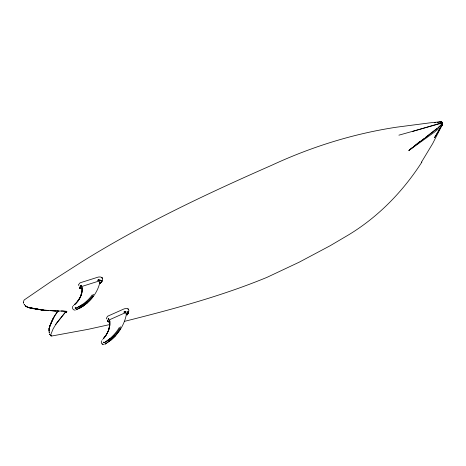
<?xml version="1.0" encoding="UTF-8"?>
<svg xmlns="http://www.w3.org/2000/svg" width="466" height="466" viewBox="0 0 466 466"><rect width="100%" height="100%" fill="white"/><g stroke="black" fill="none" stroke-linecap="round" stroke-linejoin="round"><path stroke-width="0.7" d="M66.131 312.103L66.848 311.451L66.178 311.271L65.828 311.655L66.376 312.226L66.178 311.271L50.252 310.595M125.016 311.836L124.166 312.203L126.117 312.051L124.76 311.69C125.942 312.756 123.007 312.389 124.509 311.702L124.166 312.203L126.117 312.051L124.236 312.325L124.987 312.226L124.515 312.476M128.057 312.051C128.919 314.288 126.327 311.742 127.876 311.958C129.175 312.22 127.335 314.544 127.649 314.224C125.861 315.797 128.529 313.752 128.371 312.564C130.16 308.76 127.235 308.02 124.288 308.812L107.518 316.274L106.37 318.371L106.871 318.989M80.729 285.938L81.323 285.204L81.591 285.978L81.201 286.235L80.659 285.827L81.346 285.32M128.581 309.768L128.424 309.069M101.85 281.417L101.798 281.499C102.071 279.157 100.178 281.54 101.798 281.499C103.644 277.998 101.71 276.431 98.309 277.06L80.117 282.804L78.404 284.802L78.894 285.559M66.248 312.173L65.828 311.655L56.625 323.02L53.101 328.891L50.38 335.619L50.811 334.885M107.506 321.15L108.549 321.691L107.681 321.4L107.885 320.27L107.698 321.004C108.514 322.548 111.036 322.152 107.506 321.15C107.145 320.165 108.479 322.903 109.551 321.779M100.074 283.281L101.204 282.303L99.928 283.316L101.204 282.303L100.068 283.357L100.493 283.019M93.212 296.388C88.93 302.05 82.523 307.35 76.214 309.599M102.246 278.482L102.205 277.765M101.908 280.765L101.728 281.557L101.798 280.637M81.259 288.471L79.552 287.767L79.727 288.017C81.369 289.188 79.54 286.672 79.47 287.47C82.575 289.328 80.1 289.066 79.698 287.388L81.375 285.437L80.909 285.425M127.02 314.888L127.556 314.352L126.938 314.923L127.107 314.637M441.418 121.649C445.589 125.535 436.933 129.478 434.842 131.849L408.898 150.46L434.102 130.969C435.11 130.224 446.533 121.935 439.991 121.568M106.312 334.774L108.706 330.045L109.842 325.379L109.79 320.934C110.559 327.54 107.623 334 103.248 338.823C107.361 334.157 110.442 327.942 109.522 321.587M101.757 281.074L101.169 280.87L101.635 281.592L101.757 281.074L101.204 280.748L101.46 280.427L98.215 279.909L98.052 280.299L98.955 279.961L97.971 279.944L98.239 280.718L98.833 280.584L98.716 279.915L101.46 280.427L101.984 281.045L101.798 281.499M23.306 301.921L24.18 299.97L51.883 280.992L81.853 261.816C142.182 224.204 206.589 193.868 271.585 165.325C311.247 146.901 353.269 133.725 396.549 127.189L430.403 122.785L441.564 121.702L442.304 122.581M49.041 329.025L49.128 328.384L49.076 331.204L49.128 328.384M100.644 283.019L100.021 283.41L100.26 283.136M105.165 343.995L105.188 343.809M74.589 304.449C79.109 300.442 82.651 294.436 81.719 288.221M108.153 319.303L108.194 319.035C109.644 320.969 108.328 317.789 108.718 318.767L108.229 319.414M49.017 330.429L49.006 329.689M58.139 311.055C54.12 316.239 50.747 322.088 49.14 328.483C50.852 322.163 53.945 316.35 57.842 311.113M61.157 311.043C61.885 310.554 67.063 311.707 66.061 311.533L66.178 311.271M80.169 287.679L80.507 288.209M108.933 319.426L108.77 319.571M66.545 311.474L65.531 311.428L66.224 311.358L65.927 311.894L66.545 311.474L65.49 311.259M87.468 302.725L80.082 307.95C89.769 302.475 97.534 293.231 99.905 282.21L99.409 281.458L97.796 281.412L82.272 286.334L81.527 287.114L81.83 287.784M108.473 330.359L109.568 325.862M109.813 321.074L109.312 320.462L110.046 319.53L124.142 313.245L125.785 313.117L126.49 313.793C124.527 325.047 117.787 335.153 108.595 341.834L115.341 335.846L120.677 328.827M101.413 281.598L101.07 281.074M108.246 321.523L107.436 320.853M127.841 313.036L127.346 312.57M126.49 313.793L126.094 314.503M73.68 305.207C73.832 305.568 73.71 304.91 73.803 305.772M81.684 292.398L80.414 296.685L77.997 300.797M127.83 312.791L127.399 312.36L128.063 312.488L128.179 312.96L128.121 312.401L127.434 311.97M120.595 326.777C117.741 332.497 112.842 337.145 107.961 341.234L114.706 335.246M80.204 288.075C78.766 288.279 81.148 285.588 79.797 287.493L79.808 288.058L80.385 288.314L79.488 287.627M80.659 285.827L80.274 286.817M110.372 338.38L104.203 342.83L103.767 342.685L103.796 341.997L104.203 342.83C110.25 338.864 115.69 333.825 119.279 327.511M128.202 312.168L128.08 313.006L127.69 312.663M101.565 340.792C100.58 342.551 102.165 344.957 104.198 344.461M107.524 320.806L107.681 321.4L107.885 320.27M93.579 294.302C90.264 299.725 84.911 303.78 79.639 307.257L87.026 302.032M49.594 326.951L51.505 322.321M49.408 327.243L53.858 317.136L51.778 321.657M82.4 304.677L75.667 308.451L75.236 308.259L75.311 307.583L75.667 308.451C82.115 305.218 88.121 300.844 92.245 294.873M102.631 339.86L102.392 339.656M98.052 280.299L100.062 280.427L98.099 280.421L98.879 280.474L98.145 280.538L98.833 280.584L98.512 280.666M72.812 306.232C71.63 307.95 73.226 310.449 75.294 310.106M99.905 282.21L99.497 282.751M440.673 127.62L434.562 137.621L442.665 123.979L442.327 123.012L441.215 123.927M55.769 324.447L65.828 311.655M421.485 162.133L432.681 143.569L442.665 123.979L438.087 127.568M108.584 319.629L108.764 318.901M421.881 162.069C403.107 191.328 378.409 216.806 348.585 234.864L330.208 245.704L299.155 262.207L266.977 277.357C221.373 296.155 173.655 308.993 125.902 321.004L124.504 321.313M106.458 334.635L103.248 338.823M111.566 339.504L105.398 343.955L111.566 339.504L115.318 335.829M127.043 314.835L127.422 314.474M124.061 311.923L124.509 311.702M81.41 285.565L80.828 286.042L81.451 285.687L80.938 286.13L81.498 285.798L81.27 286.159M412.241 147.716L408.898 150.46L424.351 138.344M413.354 146.802L420.041 141.315M80.065 288.075L79.907 287.58L80.385 288.18M425.493 137.441L436.939 128.465M108.106 321.394L107.681 321.4M108.071 321.237L107.768 321.441L108.462 321.604M80.111 287.93L80.123 287.767M128.063 312.488L127.422 312.237L127.876 311.958M128.307 312.29L127.422 312.237M83.228 305.964L76.203 309.768M124.789 312.43L124.311 312.441M104.034 342.545L103.668 342.382M412.591 131.429L441.96 122.698L440.69 123.152L441.925 123.094L398.902 135.169M75.533 308.148L75.154 307.95M79.628 287.277L79.663 287.918M66.259 311.929L66.061 311.533M439.386 123.682L440.76 123.327M109.778 324.557L88.045 329.346L51.044 336.143M440.37 121.888L441.686 121.824L437.265 122.331M434.399 122.75L435.832 122.541M108.083 321.523L108.508 321.732L107.757 321.383M440.725 123.24L441.925 123.094M66.848 311.451L65.56 311.457L66.125 311.469M65.508 311.358L66.079 311.352M51.761 310.583L55.372 310.764M58.885 311.288L41.934 310.047L29.341 307.746L41.934 310.047M43.239 310.036C37.356 308.643 29.882 309.575 25.065 305.504M48.901 310.449L41.824 309.931L29.189 307.63M51.021 310.606L55.972 310.968M57.388 311.072L58.803 311.177M128.366 312.424L128.307 312.797M39.907 309.523L27.593 307.216L25.502 306.034L27.593 307.216M41.258 309.692L43.28 309.954M441.978 122.465L441.488 121.678M101.204 280.748L101.815 280.986L101.646 280.52M107.937 321.464L108.473 321.732M80.234 288.221L80.327 288.32M102.037 343.885L102.543 344.211M98.466 279.897L98.943 280.217M108.095 321.15L108.59 321.616M128.412 309.424L127.882 308.818M102.188 278.109L101.757 277.451M82.162 287.586C82.878 294.075 79.47 300.209 74.758 304.444C79.505 300.209 82.814 294.058 82.162 287.586M442.164 124.958L441.564 126.234L442.665 123.979L442.164 124.958M442.665 123.979L442.158 124.905L442.665 123.979M23.69 303.098L23.574 302.527L23.69 303.098M441.686 121.824L440.376 121.993L441.686 121.824M51.155 335.252L51.318 335.788L51.155 335.252M24.209 304.315L24.599 304.921L24.209 304.315M49.722 334.53L49.565 334L49.722 334.53M49.279 332.695L49.163 331.967L49.279 332.695"/></g></svg>
